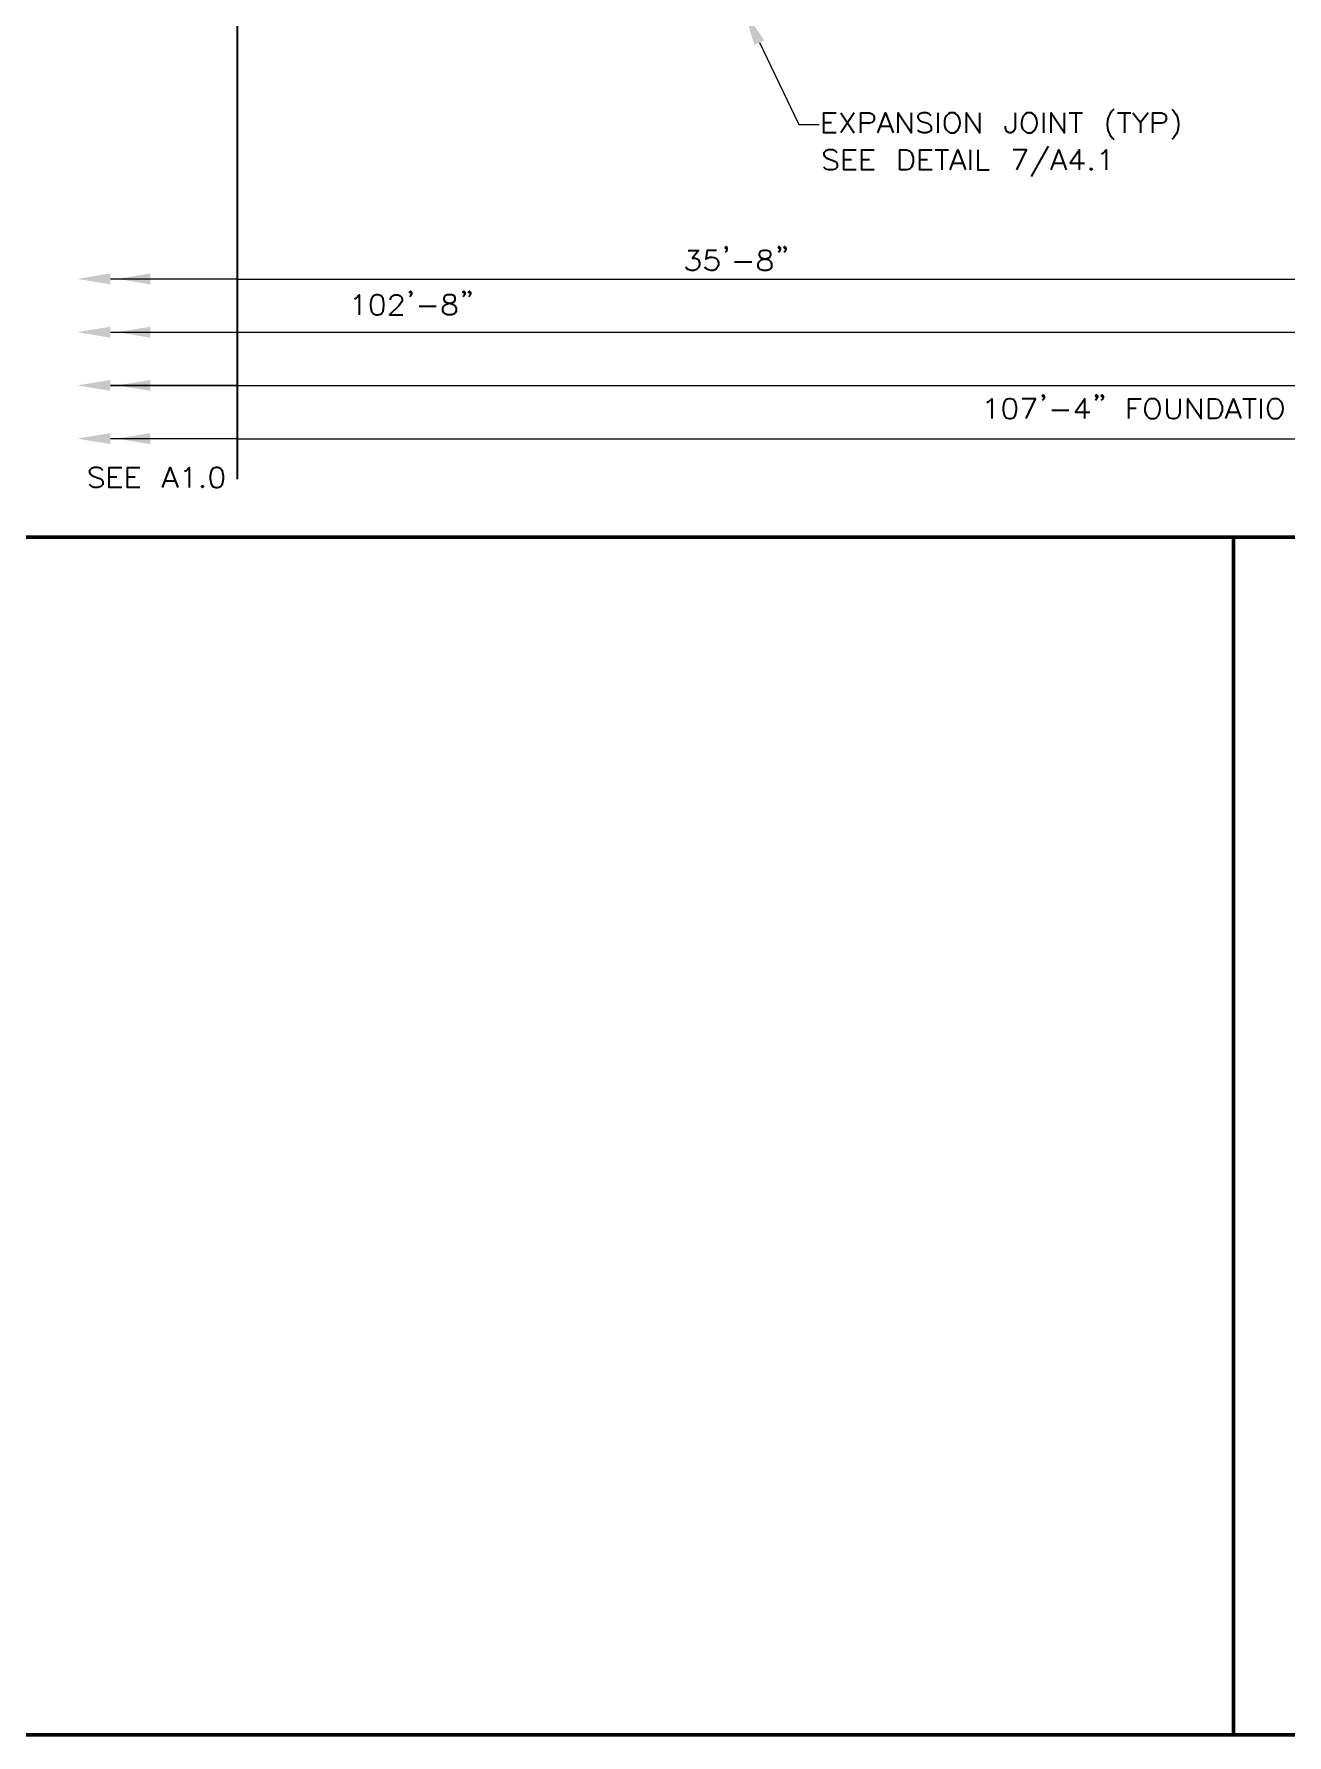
# Model space of a CAD drawing. Header units: inches. Extents: x 5 to 516, y -193 to 129.
# Drawn here: x 189.4 to 212.92, y 5.46 to 37.41 of the extents above; entities that cross this region are included whole.
import ezdxf

# ---------------------------------------------------------------- set-up
doc = ezdxf.new("R2010")
doc.units = ezdxf.units.IN
doc.header["$MEASUREMENT"] = 0
doc.layers.add('PDF2_Geometry', color=7, linetype='Continuous')
doc.layers.add('PDF2_Solid Fills', color=7, linetype='Continuous')

msp = doc.modelspace()

# ---------------------------------------------------------------- hatches: boundary and pattern name
at = {"layer": 'PDF2_Solid Fills', "transparency": 33554559}
for points in [[(190.2053426, 30.8134141), (190.828676, 30.7100807), (190.828676, 30.9167474)], [(190.9553427, 30.8134141), (191.5786761, 30.7100807), (191.5786761, 30.9167474)]]:
    msp.add_hatch(color=256, dxfattribs=at).paths.add_polyline_path(points)

# ---------------------------------------------------------------- linework, layer by layer
at = {"layer": 'PDF2_Geometry', "lineweight": 35}
for points in [[(193.2086811, 94.1567546), (193.2086811, 62.0734187), (193.9886811, 61.8367515), (192.4953477, 61.6034175), (193.2086811, 61.4200848), (193.2086811, 29.0534169)], [(204.4553446, 35.5567472), (204.2253445, 35.5567472), (204.2253445, 35.9334139), (204.4553446, 35.9334139)], [(204.5453451, 35.9334156), (204.7953451, 35.5567489)], [(204.7953451, 35.9334156), (204.5453451, 35.5567489)], [(204.9220134, 35.5567472), (204.9220134, 35.9334139), (205.0820135, 35.9334139), (205.1353468, 35.9134139), (205.1520135, 35.8967473), (205.1720135, 35.8600806), (205.1720135, 35.8067473), (205.1520135, 35.7700806), (205.1353468, 35.7534139), (205.0820135, 35.7367472), (204.9220134, 35.7367472)], [(205.242014, 35.5567472), (205.3853474, 35.9334139), (205.5286807, 35.5567472)], [(205.6186755, 35.5567472), (205.6186755, 35.9334139), (205.8686756, 35.5567472), (205.8686756, 35.9334139)], [(206.2420141, 35.8767478), (206.2053474, 35.9134145), (206.1520141, 35.9334145), (206.0820141, 35.9334145), (206.0286807, 35.9134145), (205.9920141, 35.8767478), (205.9920141, 35.8434145), (206.0120141, 35.8067478), (206.0286807, 35.7900811), (206.0653474, 35.7700811), (206.1720141, 35.7367478), (206.2053474, 35.7167478), (206.2253474, 35.7000811), (206.2420141, 35.6634145), (206.2420141, 35.6100811), (206.2053474, 35.5734144), (206.1520141, 35.5567478), (206.0820141, 35.5567478), (206.0286807, 35.5734144), (205.9920141, 35.6100811)], [(206.3686756, 35.9334156), (206.3686756, 35.5567489)], [(206.7053431, 35.9134156), (206.6720098, 35.9334156), (206.5986764, 35.9334156), (206.5653431, 35.9134156), (206.5286764, 35.8767489)], [(206.9020144, 35.5567472), (206.9020144, 35.9334139), (207.1520144, 35.5567472), (207.1520144, 35.9334139)], [(207.8153446, 35.9334156), (207.8153446, 35.6467489), (207.7953446, 35.5934155), (207.7786779, 35.5734155), (207.7420112, 35.5567489), (207.7086779, 35.5567489), (207.6720112, 35.5734155), (207.6520112, 35.5934155), (207.6353445, 35.6467489), (207.6353445, 35.6834155)], [(208.1520121, 35.9134156), (208.1186787, 35.9334156), (208.0453454, 35.9334156), (208.0120121, 35.9134156), (207.9753454, 35.8767489)], [(208.3486766, 35.9334156), (208.3486766, 35.5567489)], [(208.4920143, 35.5567472), (208.4920143, 35.9334139), (208.7420143, 35.5567472), (208.7420143, 35.9334139)], [(208.832014, 35.9334156), (209.082014, 35.9334156)], [(208.9586823, 35.9334156), (208.9586823, 35.5567489)], [(209.6720138, 36.0034161), (209.6353471, 35.9667494)], [(209.7420144, 35.9334156), (209.9920144, 35.9334156)], [(209.8686759, 35.9334156), (209.8686759, 35.5567489)], [(210.028683, 35.9334156), (210.1720163, 35.7534155), (210.1720163, 35.5567489)], [(210.3153448, 35.9334156), (210.1720114, 35.7534155)], [(210.4020147, 35.5567472), (210.4020147, 35.9334139), (210.565348, 35.9334139), (210.6186814, 35.9134139), (210.635348, 35.8967473), (210.6520147, 35.8600806), (210.6520147, 35.8067473), (210.635348, 35.7700806), (210.6186814, 35.7534139), (210.565348, 35.7367472), (210.4020147, 35.7367472)], [(210.7620136, 36.0034161), (210.795347, 35.9667494)], [(204.2253445, 35.7534161), (204.3686779, 35.7534161)], [(205.2953452, 35.6834155), (205.4753452, 35.6834155)], [(206.5986764, 35.5567489), (206.6720098, 35.5567489), (206.7053431, 35.5734155)], [(208.0453454, 35.5567489), (208.1186787, 35.5567489), (208.1520121, 35.5734155)], [(209.6353471, 35.4667494), (209.6720138, 35.4300827)], [(210.795347, 35.4667494), (210.7620136, 35.4300827)], [(204.4753446, 35.1800789), (204.4386779, 35.2167456), (204.3853446, 35.2367456), (204.3153446, 35.2367456), (204.2620112, 35.2167456), (204.2253445, 35.1800789), (204.2253445, 35.1467456), (204.2420112, 35.1100789), (204.2620112, 35.0934122), (204.2953446, 35.0734122), (204.4020112, 35.0400789), (204.4386779, 35.0200789), (204.4553446, 35.0034122), (204.4753446, 34.9667456), (204.4753446, 34.9134122), (204.4386779, 34.8767456), (204.3853446, 34.8600789), (204.3153446, 34.8600789), (204.2620112, 34.8767456), (204.2253445, 34.9134122)], [(204.8320096, 34.8600817), (204.5986763, 34.8600817), (204.5986763, 35.2367484), (204.8320096, 35.2367484)], [(205.1720094, 34.8600817), (204.938676, 34.8600817), (204.938676, 35.2367484), (205.1720094, 35.2367484)], [(206.262016, 34.8600817), (206.0286826, 34.8600817), (206.0286826, 35.2367484), (206.262016, 35.2367484)], [(206.3153444, 35.2367467), (206.5653445, 35.2367467)], [(206.4386762, 35.2367467), (206.4386762, 34.86008)], [(206.5986764, 34.8600817), (206.7420098, 35.2367484), (206.8853431, 34.8600817)], [(206.9753448, 35.2367467), (206.9753448, 34.86008)], [(207.1186757, 35.2367467), (207.1186757, 34.86008), (207.332009, 34.86008)], [(207.8486765, 34.8600817), (208.0286766, 35.2367484), (207.7786765, 35.2367484)], [(208.4386763, 35.3067472), (208.1186763, 34.7367472)], [(208.4920143, 34.8600817), (208.6353476, 35.2367484), (208.778681, 34.8600817)], [(209.0286829, 34.86008), (209.0286829, 35.2367467), (208.8486829, 34.9867466), (209.1186829, 34.9867466)], [(209.4386764, 35.1634129), (209.4753431, 35.1800796), (209.5286764, 35.2367463), (209.5286764, 34.8600796)], [(204.5986763, 35.0567472), (204.7420096, 35.0567472)], [(204.938676, 35.0567472), (205.0820094, 35.0567472)], [(206.0286826, 35.0567472), (206.172016, 35.0567472)], [(206.6520144, 34.9867466), (206.8320144, 34.9867466)], [(208.5453454, 34.9867466), (208.7253454, 34.9867466)], [(201.675343, 33.3467454), (201.8720097, 33.3467454), (201.7620097, 33.2034121), (201.8186763, 33.2034121), (201.8520097, 33.1867454), (201.8720097, 33.1700787), (201.8886763, 33.1167454), (201.8886763, 33.0800787), (201.8720097, 33.0267454), (201.835343, 32.9900787), (201.7820097, 32.9734121), (201.7286763, 32.9734121), (201.675343, 32.9900787), (201.655343, 33.0067454), (201.6386763, 33.0434121)], [(202.2086818, 33.3467454), (202.0320151, 33.3467454), (202.0120151, 33.1867454), (202.0320151, 33.2034121)], [(202.4053439, 33.40008), (202.3886772, 33.3834133), (202.3720105, 33.40008), (202.3886772, 33.42008), (202.4053439, 33.40008), (202.4053439, 33.3667467), (202.3886772, 33.33008), (202.3720105, 33.31008)], [(203.4053439, 33.40008), (203.3886773, 33.3834133), (203.3720106, 33.40008), (203.3886773, 33.42008), (203.4053439, 33.40008), (203.4053439, 33.3667467), (203.3886773, 33.33008), (203.3720106, 33.31008)], [(203.5120131, 33.40008), (203.4953464, 33.3834133), (203.4786797, 33.40008), (203.4953464, 33.42008), (203.5120131, 33.40008), (203.5120131, 33.3667467), (203.4953464, 33.33008), (203.4786797, 33.31008)], [(202.0120151, 33.0067454), (201.9953484, 33.0434121)], [(202.5486748, 33.133414), (202.8720081, 33.133414)], [(195.4120097, 32.4400817), (195.4486764, 32.4600817), (195.5020097, 32.513415), (195.5020097, 32.1367483)], [(196.0920092, 32.4234123), (196.0920092, 32.440079), (196.1086759, 32.4767456), (196.1253425, 32.4934123), (196.1620092, 32.5134123), (196.2320092, 32.5134123), (196.2686759, 32.4934123), (196.2886759, 32.4767456), (196.3053426, 32.440079), (196.3053426, 32.4067456), (196.2886759, 32.370079), (196.2520092, 32.3167456), (196.0720092, 32.1367456), (196.3220092, 32.1367456)], [(196.4820103, 32.5667466), (196.4653437, 32.5500799), (196.448677, 32.5667466), (196.4653437, 32.5834133), (196.4820103, 32.5667466), (196.4820103, 32.5300799), (196.4653437, 32.4934132), (196.448677, 32.4767466)], [(196.625348, 32.3000806), (196.9486814, 32.3000806)], [(197.4820104, 32.5667466), (197.4653437, 32.5500799), (197.4486771, 32.5667466), (197.4653437, 32.5834133), (197.4820104, 32.5667466), (197.4820104, 32.5300799), (197.4653437, 32.4934132), (197.4486771, 32.4767466)], [(197.5920093, 32.5667466), (197.5720093, 32.5500799), (197.5553427, 32.5667466), (197.5720093, 32.5834133), (197.5920093, 32.5667466), (197.5920093, 32.5300799), (197.5720093, 32.4934132), (197.5553427, 32.4767466)], [(207.2886789, 30.4934127), (207.3253456, 30.5100794), (207.3786789, 30.5634127), (207.3786789, 30.1900793)], [(208.0220096, 30.1900815), (208.2020096, 30.5634149), (207.9520096, 30.5634149)], [(208.3620162, 30.6167478), (208.3420162, 30.6000811), (208.3253495, 30.6167478), (208.3420162, 30.6367478), (208.3620162, 30.6167478), (208.3620162, 30.5834145), (208.3420162, 30.5467478), (208.3253495, 30.5267478)], [(209.1286788, 30.1900799), (209.1286788, 30.5634132), (208.9520121, 30.3134132), (209.2186788, 30.3134132)], [(209.3620162, 30.6167478), (209.3420162, 30.6000811), (209.3253496, 30.6167478), (209.3420162, 30.6367478), (209.3620162, 30.6167478), (209.3620162, 30.5834145), (209.3420162, 30.5467478), (209.3253496, 30.5267478)], [(209.4686786, 30.6167478), (209.4520119, 30.6000811), (209.4320119, 30.6167478), (209.4520119, 30.6367478), (209.4686786, 30.6167478), (209.4686786, 30.5834145), (209.4520119, 30.5467478), (209.4320119, 30.5267478)], [(209.9520092, 30.1900815), (209.9520092, 30.5634149), (210.1820092, 30.5634149)], [(209.9520092, 30.386747), (210.0920092, 30.386747)], [(210.468683, 30.5467466), (210.4320163, 30.5634132), (210.3620163, 30.5634132), (210.3253496, 30.5467466), (210.288683, 30.5100799)], [(210.6653475, 30.5634132), (210.6653475, 30.2967465), (210.6820142, 30.2434132), (210.7186808, 30.2067465), (210.7720142, 30.1900799), (210.8086808, 30.1900799), (210.8620142, 30.2067465), (210.8986809, 30.2434132), (210.9153475, 30.2967465), (210.9153475, 30.5634132)], [(211.0586784, 30.1900815), (211.0586784, 30.5634149), (211.3086784, 30.1900815), (211.3086784, 30.5634149)], [(211.7720099, 30.1900815), (211.9153433, 30.5634149), (212.0586766, 30.1900815)], [(212.0953471, 30.5634132), (212.3453471, 30.5634132)], [(212.2186788, 30.5634132), (212.2186788, 30.1900799)], [(212.4320102, 30.5634132), (212.4320102, 30.1900799)], [(212.7720143, 30.5467466), (212.7353477, 30.5634132), (212.6653477, 30.5634132), (212.628681, 30.5467466), (212.5953477, 30.5100799)], [(208.5053471, 30.3500801), (208.8253471, 30.3500801)], [(210.3620163, 30.1900799), (210.4320163, 30.1900799), (210.468683, 30.2067465)], [(211.8253479, 30.3134132), (212.0053479, 30.3134132)], [(212.6653477, 30.1900799), (212.7353477, 30.1900799), (212.7720143, 30.2067465)], [(190.6853451, 29.216747), (190.6486784, 29.2534137), (190.5953451, 29.2700803), (190.5253451, 29.2700803), (190.4720117, 29.2534137), (190.4353451, 29.216747), (190.4353451, 29.1800803), (190.4520117, 29.146747), (190.4720117, 29.126747), (190.5053451, 29.1100803), (190.6153451, 29.0734137), (190.6486784, 29.056747), (190.6686784, 29.0400803), (190.6853451, 29.0034136), (190.6853451, 28.9500803), (190.6486784, 28.9134136), (190.5953451, 28.896747), (190.5253451, 28.896747), (190.4720117, 28.9134136), (190.4353451, 28.9500803)], [(191.0420102, 28.8967464), (190.8086768, 28.8967464), (190.8086768, 29.2700798), (191.0420102, 29.2700798)], [(190.8086768, 29.0934136), (190.9520102, 29.0934136)], [(191.3820099, 28.8967464), (191.1486766, 28.8967464), (191.1486766, 29.2700798), (191.3820099, 29.2700798)], [(191.1486766, 29.0934136), (191.2920099, 29.0934136)], [(191.8086769, 28.8967464), (191.9520102, 29.2700798), (192.0953436, 28.8967464)], [(192.2220138, 29.200081), (192.2553471, 29.2167477), (192.3086805, 29.270081), (192.3086805, 28.8967477)], [(191.8653446, 29.0200815), (192.0420113, 29.0200815)]]:
    msp.add_lwpolyline(points, dxfattribs=at)
at = {"layer": 'PDF2_Geometry', "lineweight": 15}
for points in [[(203.0153428, 37.2534162), (203.7553429, 35.7134161), (204.1353429, 35.7134161)], [(190.828676, 32.8134134), (193.2086762, 32.8134134)], [(191.5786761, 32.8134134), (192.9586762, 32.8134134)], [(193.2120109, 32.8100802), (220.4086802, 32.8100802)], [(190.828676, 31.8134133), (193.2086762, 31.8134133)], [(191.5786761, 31.8134133), (192.9586762, 31.8134133)], [(193.2120109, 31.8100801), (268.3686806, 31.8100801)], [(193.2120109, 30.8100801), (270.1820149, 30.8100801)], [(190.828676, 29.8134132), (193.2086762, 29.8134132)], [(191.5786761, 29.8134132), (192.9586762, 29.8134132)], [(193.2120109, 29.81008), (271.0786824, 29.81008)]]:
    msp.add_lwpolyline(points, dxfattribs=at)
at = {"layer": 'PDF2_Geometry', "lineweight": 35}
for points in [[(205.6520143, 34.8600817), (205.6520143, 35.2367484), (205.778681, 35.2367484), (205.8320143, 35.2167484), (205.868681, 35.1800818), (205.8853477, 35.1467484), (205.9020143, 35.0934151), (205.9020143, 35.0034151), (205.8853477, 34.9500817), (205.868681, 34.9134151), (205.8320143, 34.8767484), (205.778681, 34.8600817)], [(209.2420143, 34.8967469), (209.2253477, 34.8767469), (209.2420143, 34.8600802), (209.2620143, 34.8767469)], [(203.0853434, 33.3467454), (203.03201, 33.3300788), (203.01201, 33.2934121), (203.01201, 33.2567454), (203.03201, 33.2234121), (203.0686767, 33.2034121), (203.1386767, 33.1867454), (203.19201, 33.1700787), (203.2286767, 33.1334121), (203.2453434, 33.0967454), (203.2453434, 33.0434121), (203.2286767, 33.0067454), (203.2086767, 32.9900787), (203.1553434, 32.9734121), (203.0853434, 32.9734121), (203.03201, 32.9900787), (203.01201, 33.0067454), (202.9953434, 33.0434121), (202.9953434, 33.0967454), (203.01201, 33.1334121), (203.0486767, 33.1700787), (203.10201, 33.1867454), (203.1753434, 33.2034121), (203.2086767, 33.2234121), (203.2286767, 33.2567454), (203.2286767, 33.2934121), (203.2086767, 33.3300788), (203.1553434, 33.3467454)], [(195.82201, 32.513412), (195.7686767, 32.493412), (195.73201, 32.4400787), (195.7153433, 32.353412), (195.7153433, 32.3000787), (195.73201, 32.2100787), (195.7686767, 32.1567453), (195.82201, 32.1367453), (195.8586767, 32.1367453), (195.91201, 32.1567453), (195.9486767, 32.2100787), (195.9653433, 32.3000787), (195.9653433, 32.353412), (195.9486767, 32.4400787), (195.91201, 32.493412), (195.8586767, 32.513412)], [(197.1620098, 32.513412), (197.1086765, 32.493412), (197.0920098, 32.4600787), (197.0920098, 32.423412), (197.1086765, 32.3867454), (197.1453432, 32.3700787), (197.2153432, 32.353412), (197.2686765, 32.333412), (197.3053432, 32.3000787), (197.3220098, 32.263412), (197.3220098, 32.2100787), (197.3053432, 32.173412), (197.2886765, 32.1567453), (197.2320098, 32.1367453), (197.1620098, 32.1367453), (197.1086765, 32.1567453), (197.0920098, 32.173412), (197.0720098, 32.2100787), (197.0720098, 32.263412), (197.0920098, 32.3000787), (197.1253432, 32.333412), (197.1786765, 32.353412), (197.2520098, 32.3700787), (197.2886765, 32.3867454), (197.3053432, 32.423412), (197.3053432, 32.4600787), (197.2886765, 32.493412), (197.2320098, 32.513412)], [(207.702009, 30.5634132), (207.6486757, 30.5467466), (207.612009, 30.4934132), (207.592009, 30.4034132), (207.592009, 30.3500799), (207.612009, 30.2600799), (207.6486757, 30.2067465), (207.702009, 30.1900799), (207.7353424, 30.1900799), (207.7886757, 30.2067465), (207.8253424, 30.2600799), (207.8420091, 30.3500799), (207.8420091, 30.4034132), (207.8253424, 30.4934132), (207.7886757, 30.5467466), (207.7353424, 30.5634132)], [(211.4520093, 30.1900815), (211.4520093, 30.5634149), (211.5753427, 30.5634149), (211.628676, 30.5467482), (211.6653427, 30.5100815), (211.6820094, 30.4734149), (211.7020094, 30.4200815), (211.7020094, 30.3334148), (211.6820094, 30.2767482), (211.6653427, 30.2434148), (211.628676, 30.2067482), (211.5753427, 30.1900815)], [(192.808677, 29.2700816), (192.7553436, 29.2534149), (192.7220103, 29.2000816), (192.7020103, 29.1100815), (192.7020103, 29.0567482), (192.7220103, 28.9667482), (192.7553436, 28.9134149), (192.808677, 28.8967482), (192.8453436, 28.8967482), (192.898677, 28.9134149), (192.9353436, 28.9667482), (192.9520103, 29.0567482), (192.9520103, 29.1100815), (192.9353436, 29.2000816), (192.898677, 29.2534149), (192.8453436, 29.2700816)], [(192.5586769, 28.9300801), (192.5420103, 28.9134134), (192.5586769, 28.8967468), (192.5786769, 28.9134134)]]:
    msp.add_lwpolyline(points, close=True, dxfattribs=at)
at = {"layer": 'PDF2_Geometry', "lineweight": 15}
for points in [[(193.2086762, 30.8134133), (190.828676, 30.8134133)], [(192.9586762, 30.8134133), (191.5786761, 30.8134133)]]:
    msp.add_lwpolyline(points, close=True, dxfattribs=at)
at = {"layer": 'PDF2_Geometry', "lineweight": 60}
for points in [[(288.1186821, 27.9634137), (161.118672, 27.9634137), (161.118672, 5.4634119), (296.1186828, 5.4634119)], [(211.9186774, 27.9634137), (211.9186774, 5.4634119)]]:
    msp.add_lwpolyline(points, dxfattribs=at)
at = {"layer": 'PDF2_Geometry', "lineweight": 35}
for points in [[(206.5286764, 35.8767489), (206.459732, 35.7780267), (206.4793987, 35.6060266), (206.5986764, 35.5567489)], [(206.7053431, 35.5734155), (206.8062876, 35.6477489), (206.8104542, 35.8380822), (206.7053431, 35.9134156)], [(207.9753454, 35.8767489), (207.9064009, 35.7780267), (207.9260676, 35.6060266), (208.0453454, 35.5567489)], [(208.1520121, 35.5734155), (208.2529565, 35.6477489), (208.2571232, 35.8380822), (208.1520121, 35.9134156)], [(209.6353471, 35.9667494), (209.5119582, 35.8133605), (209.5144027, 35.6205272), (209.6353471, 35.4667494)], [(210.795347, 35.9667494), (210.9194025, 35.824805), (210.9171803, 35.6092494), (210.795347, 35.4667494)], [(202.0320151, 33.2034121), (202.3424596, 33.3284121), (202.2970151, 32.8326343), (202.0120151, 33.0067454)], [(210.288683, 30.5100799), (210.2289607, 30.4140799), (210.2368496, 30.229691), (210.3620163, 30.1900799)], [(210.468683, 30.2067465), (210.5672386, 30.2765243), (210.5652386, 30.4765243), (210.468683, 30.5467466)], [(212.5953477, 30.5100799), (212.5248477, 30.415691), (212.5479588, 30.2264132), (212.6653477, 30.1900799)], [(212.7720143, 30.2067465), (212.8750699, 30.2877465), (212.8727921, 30.4653021), (212.7720143, 30.5467466)]]:
    msp.add_open_spline(points, degree=3, dxfattribs=at)
at = {"layer": 'PDF2_Solid Fills', "lineweight": 35, "transparency": 33554559}
for points in [[(202.9186767, 37.206748), (202.74201, 37.8167481), (203.1086767, 37.2967481)], [(190.828676, 32.7100809), (190.2053426, 32.8134142), (190.828676, 32.9167476)], [(191.5786761, 32.7100809), (190.9553427, 32.8134142), (191.5786761, 32.9167476)], [(190.828676, 31.7100808), (190.2053426, 31.8134141), (190.828676, 31.9167475)], [(191.5786761, 31.7100808), (190.9553427, 31.8134141), (191.5786761, 31.9167475)], [(190.828676, 29.7100806), (190.2053426, 29.813414), (190.828676, 29.9167473)], [(191.5786761, 29.7100806), (190.9553427, 29.813414), (191.5786761, 29.9167473)]]:
    msp.add_solid(points, dxfattribs=at)

doc.saveas('drawing.dxf')
